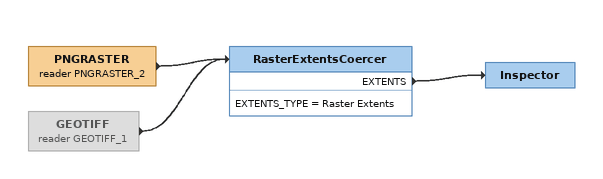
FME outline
PNGRASTER (reader PNGRASTER_2)
    -> RasterExtentsCoercer
GEOTIFF (reader GEOTIFF_1) [off]
    -> RasterExtentsCoercer
RasterExtentsCoercer
    EXTENTS_TYPE = Raster Extents
    EXTENTS -> Inspector
Inspector
